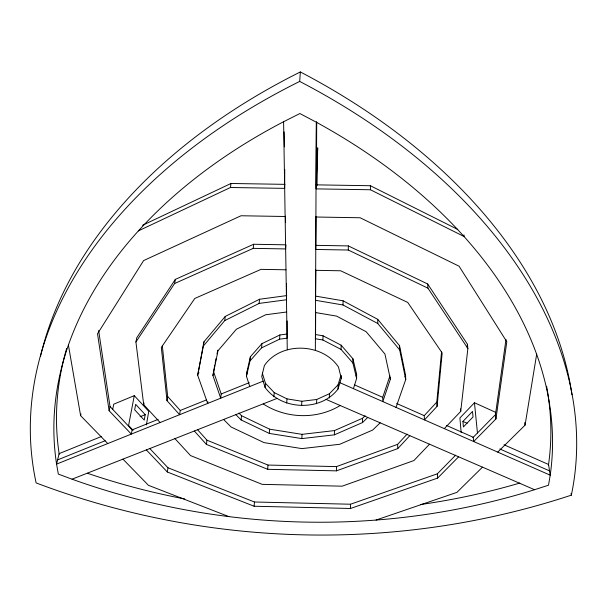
<?xml version="1.0" encoding="UTF-8"?>
<svg xmlns="http://www.w3.org/2000/svg" width="607" height="607" viewBox="0 0 607 607"><rect width="100%" height="100%" fill="white"/><g stroke="black" fill="none" stroke-linecap="round" stroke-linejoin="round"><path stroke-width="0.91" d="M353.441 388.662L356.613 378.495L356.62 374.253L352.91 358.775L341.164 345.208L323.053 335.808L315.564 334.556L315.663 312.112M315.359 350.353L316.293 122.204L299.888 113.539L283.598 121.726A520.146 348.949 -7.1 0 0 56.572 464.112L58.325 474.09L72.051 479.189A671.812 613.958 5.2 0 0 534.562 489.712L548.523 485.198L550.2 475.182L548.553 464.492A508.097 341.422 12.1 0 0 546.596 386.242M396.007 407.38L405.742 379.496L399.687 349.928L377.812 323.539L343.016 304.987L315.564 300.306L315.837 269.94M444.316 428.625L460.721 411.409L467.868 348.509L427.95 288.173L348.289 250.031L315.769 249.462L316.057 216.653M463.945 234.886L464.112 236.533L370.437 189.763L316.019 188.876L316.459 122.053M316.422 185.416L316.702 121.984M356.613 378.495L352.895 363.001L352.91 358.775M146.348 449.908L167.312 471.988L254.105 506.238L350.52 508.484L350.543 504.22L437.351 473.801L455.645 455.182M348.289 250.031L348.327 245.911L315.943 245.349M341.286 378.184L338.486 367.03C322.4 342.955 281.071 341.354 264.394 365.535L261.738 376.56L265.122 387.524C281.648 410.279 320.875 411.796 338.023 389.034L341.286 378.184L341.324 375.642M343.016 304.987L343.076 300.814L315.731 296.14M352.895 363.001L341.096 349.427L341.164 345.208M194.331 431L206.418 444.407L267.679 469.31L336.445 470.857L336.513 466.593L397.631 444.332L407.1 434.119M338.023 389.034L338.099 384.792L340.8 375.763M235.873 414.634L241.1 419.945L269.303 433.428L301.846 438.595L334.381 434.84L334.465 430.583L362.523 418.284L365.118 415.734M329.328 397.972L329.426 393.731L338.099 384.792M341.096 349.427L322.916 340.011L323.053 335.808M316.566 403.723L316.717 399.482L329.426 393.731M315.564 334.556L315.405 338.752L322.916 340.011M317.021 185.765L317.696 147.835L316.467 176.022M301.846 438.595L302.043 434.346L334.465 430.583M301.649 405.514L301.846 401.273L316.717 399.482M286.709 403.101L286.967 398.86L274.205 392.585L265.456 383.298L262.323 373.1M287.149 320.913L287.088 338.205L279.599 339.161L261.579 347.857L249.993 360.937L246.472 376.249L249.758 386.53M571.043 493.37L571.346 495.153A766.368 725.889 7.4 0 1 36.132 482.922A574.29 382.615 -7.9 0 1 299.699 81.429L300.344 71.945A559.942 373.593 12.8 0 1 571.953 394.755M286.55 283.439L286.466 299.767L259.136 303.417L224.734 320.602L203.337 346.051L197.692 375.255L207.677 403.427L207.89 401.735M279.599 339.161L279.895 334.965L287.354 334.002M267.679 469.31L267.99 465.061L206.949 440.174L197.442 429.589M273.901 396.811L274.205 392.585M269.303 433.428L269.614 429.179L241.518 415.712L238.915 413.056M284.744 169.361L284.675 188.375L230.455 187.495L138.29 230.926M265.122 387.524L265.456 383.298M254.105 506.238L254.447 501.997L167.964 467.754L149.61 448.361M261.579 347.857L261.936 343.653L279.895 334.965M259.136 303.417L259.515 299.259L286.747 295.601M436.79 402.092L424.232 415.636L424.475 419.9L437.078 406.349L436.79 402.092L441.585 351.544M249.993 360.937L250.388 356.734L261.936 343.653M437.078 406.349L442.169 352.971L407.737 302.43L340.656 270.783L315.686 270.327M241.1 419.945L241.518 415.712M246.472 376.249L246.882 372.03L250.388 356.734M253.225 248.362L253.643 244.264L285.935 244.826L285.647 248.931L253.225 248.362L174.611 283.522L135.922 341.984L143.715 404.732L160.111 422.533M467.132 347.09L467.451 344.283L427.677 284L348.327 245.911M213.459 371.355L221.191 393.973L220.698 398.2L212.928 375.566L214.772 364.921M224.734 320.602L225.243 316.429L259.515 299.259M206.418 444.407L206.949 440.174M230.455 187.495L230.986 183.481L284.979 184.353M203.337 346.051L203.922 341.862L225.243 316.429M197.692 375.255L203.922 341.862M446.593 425.492L473.255 437.252L473.665 441.532L495.942 418.936L495.449 414.657L505.988 339.381M495.942 418.936L506.815 341.756L459.089 266.215L360.148 217.761L315.906 217.018M548.462 465.121L548.553 464.492L504.022 444.772M162.357 346.028L167.684 396.477L180.256 410.469L179.626 414.695L167.001 400.688L161.333 347.416L194.794 298.454L261.071 269.349L285.988 269.796M167.312 471.988L167.964 467.754M167.001 400.688L167.684 396.477M497.732 452.109L525.055 425.158L536.671 354.215M174.611 283.522L175.332 279.395L253.643 244.264M146.363 424.946L148.761 411.356L134.284 395.658L113.775 404.156L112.652 409.581M145.217 414.657L144.246 420.09L134.655 409.786L135.672 404.353L145.217 414.657L140.096 416.743M143.715 404.732L144.018 403.04M98.645 330.549L110.011 406.515L132.114 429.87L131.317 434.088L109.123 410.727L97.522 333.774L143.601 260.585L241.032 215.758L285.123 216.494M134.284 395.658L128.585 425.499L133.123 430.295M135.922 341.984L136.75 337.803L175.332 279.395M215.151 363.085L216.092 358.487M217.025 353.889L217.776 350.216M212.928 375.566L218.012 350.732L236.396 329.229L265.638 314.775L286.663 311.998M109.123 410.727L110.011 406.515M107.758 443.55L80.61 415.674L80.997 413.989M356.089 375.953L356.62 374.253M390.324 377.486L390.377 379.178L382.82 401.584L382.729 397.335L389.952 375.832M404.96 376.993L405.559 375.247L399.527 345.702L377.736 319.335L343.076 300.814M336.445 470.857L397.775 448.603L409.808 435.667M429.498 444.195L413.921 460.546L342.173 486.177L262.148 484.348L190.56 455.591L174.945 438.641M495.585 414.035L495.373 412.199L474.454 402.752L459.909 417.957L461.161 432.639M462.921 421.425L472.512 411.447L473.043 416.948L463.407 426.926L462.921 421.425L467.102 423.276M472.899 437.639L495.449 414.657M340.102 405.461L339.829 405.742C316.566 419.68 286.261 418.686 263.521 404.133L263.248 403.852M350.52 508.484L437.624 478.081L458.604 456.805M482.482 467.147L456.927 492.36L376.029 520.062M334.381 434.84L362.538 422.54L367.736 417.434M380.157 422.821L372.69 430.044L339.783 444.271L301.907 448.603L264.03 442.617L231.1 427.002L223.596 419.475M142.577 225.258L230.986 183.481M101.536 436.448L59.122 453.626L56.572 464.112L263.15 381.15M57.597 459.894L105.17 440.728M132.114 429.87L158.199 419.354M180.256 410.469L206.471 399.907M221.191 393.973L249.272 382.66M72.051 479.189L277.111 398.389M316.194 184.854L370.391 185.727L457.746 229.446M267.99 465.061L336.513 466.593M254.447 501.997L350.543 504.22M269.614 429.179L302.043 434.346M286.967 398.86L301.846 401.273M315.511 312.544L336.627 316.126L366.18 331.733L384.952 354.048L390.377 379.178M228.854 516.603L148.427 485.304L122.94 459.135M326.126 399.414L534.562 489.712M354.313 384.8L382.729 397.335M396.728 403.503L424.232 415.636M499.811 448.96L549.54 470.888M339.92 382.721L550.2 475.182A512.74 341.809 12 0 0 316.293 122.204M198.284 371.044L198.906 372.804M246.882 372.03L247.428 373.745M68.386 344.958L80.61 415.674M59.213 454.256L59.122 453.626A515.373 348.479 -7.2 0 1 66.649 348.41M524.698 422.586L525.055 425.158M474.454 402.752L477.451 433.011M467.451 344.283L467.868 348.509M460.501 408.845L460.721 411.409M427.677 284L427.95 288.173M437.351 473.801L437.624 478.081M405.559 375.247L405.742 379.496M399.527 345.702L399.687 349.928M397.631 444.332L397.775 448.603M377.736 319.335L377.812 323.539M284.144 131.878L284.387 146.871M285.48 216.138L285.586 222.617M283.598 121.726L287.27 349.799M370.391 185.727L370.437 189.763M362.523 418.284L362.538 422.54M299.699 81.429A565.094 374.049 12.7 0 1 571.346 495.153M40.525 356.271A568.964 382.061 -8 0 1 300.344 71.945M519.827 483.051A663.61 609.238 5.3 0 1 420.423 504.546M184.763 498.939A663.61 609.238 5.3 0 1 87.476 473.27"/></g></svg>
